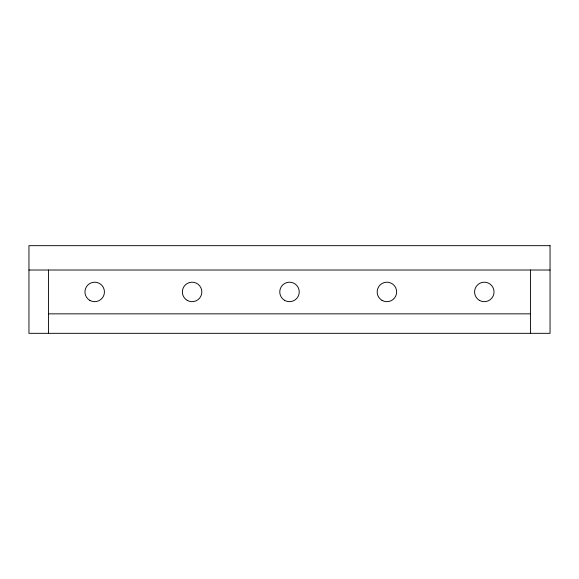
<?xml version="1.0" encoding="UTF-8"?>
<svg xmlns="http://www.w3.org/2000/svg" width="579" height="579" viewBox="0 0 579 579"><rect width="100%" height="100%" fill="white"/><g stroke="black" fill="none" stroke-linecap="round" stroke-linejoin="round"><path stroke-width="0.87" d="M28.95 270.017L550.05 270.017M48.433 313.847L530.567 313.847M530.567 270.017L530.567 333.33M48.433 270.017L48.433 333.33M550.05 245.67L28.95 245.67L28.95 333.33L550.05 333.33L550.05 245.67M284.629 300.371A9.742 9.742 0 0 0 299.242 291.932A9.742 9.742 0 0 0 284.629 283.5A9.742 9.742 0 0 0 284.629 300.371M382.031 300.371A9.742 9.742 0 0 0 396.644 291.932A9.742 9.742 0 0 0 382.031 283.5A9.742 9.742 0 0 0 382.031 300.371M479.434 300.371A9.742 9.742 0 0 0 494.046 291.932A9.742 9.742 0 0 0 479.434 283.5A9.742 9.742 0 0 0 479.434 300.371M187.227 300.371A9.742 9.742 0 0 0 201.839 291.932A9.742 9.742 0 0 0 187.227 283.5A9.742 9.742 0 0 0 187.227 300.371M89.825 300.371A9.742 9.742 0 0 0 104.437 291.932A9.742 9.742 0 0 0 89.825 283.5A9.742 9.742 0 0 0 89.825 300.371"/></g></svg>
